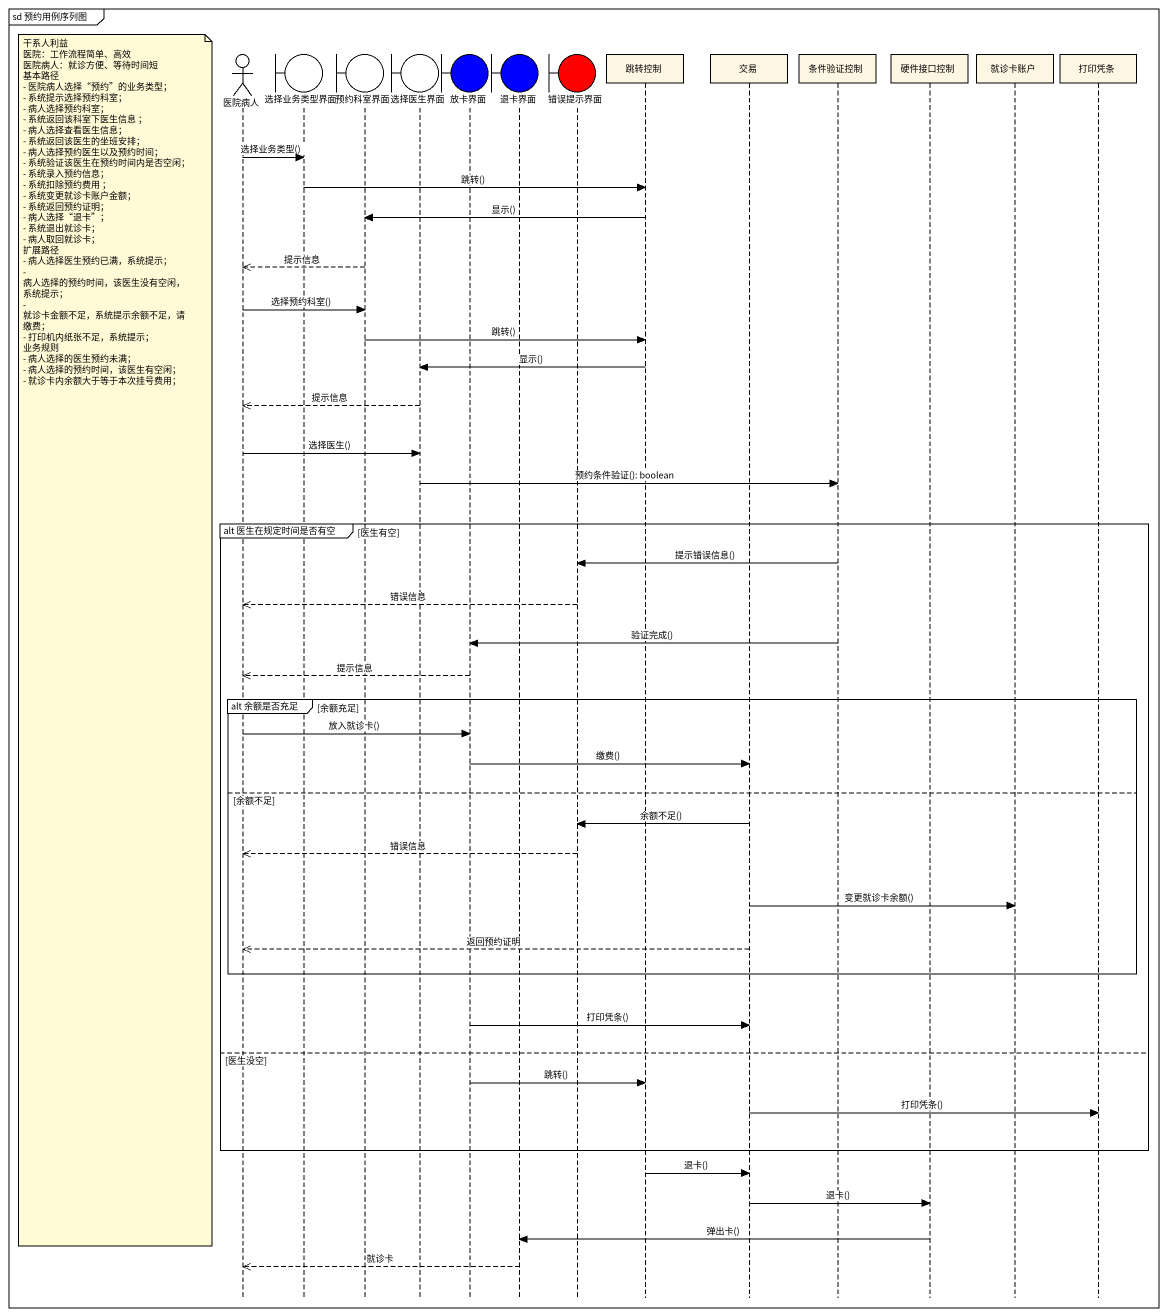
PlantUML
@startuml
mainframe sd 预约用例序列图
hide footbox
actor 医院病人
boundary 选择业务类型界面
boundary 预约科室界面
boundary 选择医生界面
boundary 放卡界面 #0000FF
boundary 退卡界面 #0000FF
boundary 错误提示界面 #FF0000
participant 跳转控制
participant 交易
participant 条件验证控制
participant 硬件接口控制
participant 就诊卡账户
participant 打印凭条

医院病人 -> 选择业务类型界面 : 选择业务类型()
选择业务类型界面 -> 跳转控制 : 跳转()
跳转控制 -> 预约科室界面 : 显示()
预约科室界面 -->> 医院病人 : 提示信息
医院病人 -> 预约科室界面 : 选择预约科室()
预约科室界面 -> 跳转控制 : 跳转()
跳转控制 -> 选择医生界面 : 显示()
选择医生界面 -->> 医院病人 : 提示信息
医院病人 -> 选择医生界面 : 选择医生()
选择医生界面 -> 条件验证控制 : 预约条件验证(): boolean
group alt 医生在规定时间是否有空 [医生有空]
  条件验证控制 -> 错误提示界面 : 提示错误信息()
  错误提示界面 -->> 医院病人 : 错误信息
  note left of 医院病人
    干系人利益
    医院：工作流程简单、高效
    医院病人：就诊方便、等待时间短
    基本路径
    - 医院病人选择“预约”的业务类型；
    - 系统提示选择预约科室；
    - 病人选择预约科室；
    - 系统返回该科室下医生信息 ；
    - 病人选择查看医生信息；
    - 系统返回该医生的坐班安排；
    - 病人选择预约医生以及预约时间；
    - 系统验证该医生在预约时间内是否空闲；
    - 系统录入预约信息；
    - 系统扣除预约费用 ；
    - 系统变更就诊卡账户金额；
    - 系统返回预约证明；
    - 病人选择“退卡”；
    - 系统退出就诊卡；
    - 病人取回就诊卡；
    扩展路径
    - 病人选择医生预约已满，系统提示；
    - 病人选择的预约时间，该医生没有空闲，系统提示；
    - 就诊卡金额不足，系统提示余额不足，请缴费；
    - 打印机内纸张不足，系统提示；
    业务规则
    - 病人选择的医生预约未满；
    - 病人选择的预约时间，该医生有空闲；
    - 就诊卡内余额大于等于本次挂号费用；
  end note
  条件验证控制 -> 放卡界面 : 验证完成()
  放卡界面 -->> 医院病人 : 提示信息
  group alt 余额是否充足 [余额充足]
    医院病人 -> 放卡界面 : 放入就诊卡()
    放卡界面 -> 交易 : 缴费()
  else 余额不足
    交易 -> 错误提示界面 : 余额不足()
    错误提示界面 -->> 医院病人 : 错误信息
    交易 -> 就诊卡账户 : 变更就诊卡余额()
    交易 -->> 医院病人 : 返回预约证明
  end
  放卡界面 -> 交易 : 打印凭条()
else 医生没空
  放卡界面 -> 跳转控制 : 跳转()
  交易 -> 打印凭条 : 打印凭条()
end
跳转控制 -> 交易 : 退卡()
交易 -> 硬件接口控制 : 退卡()
硬件接口控制 -> 退卡界面 : 弹出卡()
退卡界面 -->> 医院病人 : 就诊卡
@enduml
